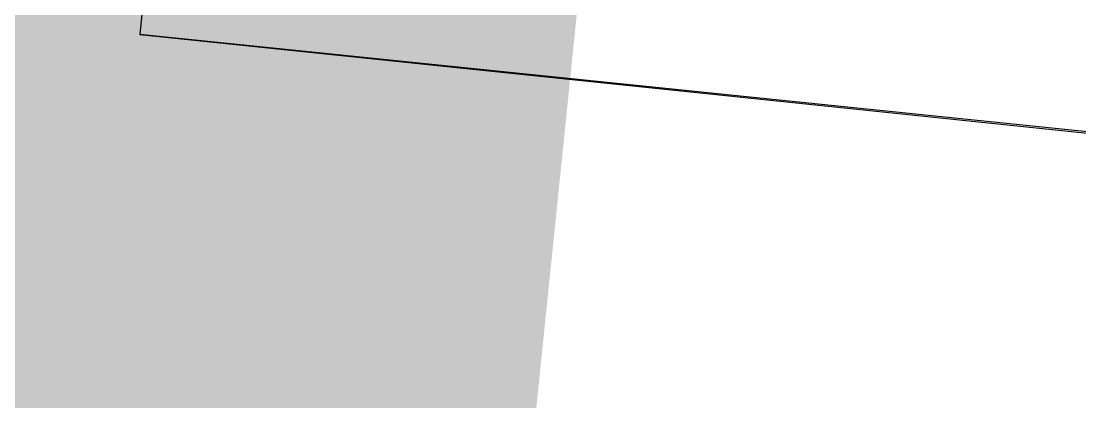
# Model space of a CAD drawing. Header units: feet. Extents: x 919634 to 928945, y 707022 to 708026.
# Drawn here: x 920107.775 to 920108.998, y 707452.455 to 707452.895 of the extents above; entities that cross this region are included whole.
import ezdxf

# ---------------------------------------------------------------- set-up
doc = ezdxf.new("R2010")
doc.units = ezdxf.units.FT
doc.header["$LTSCALE"] = 20
doc.header["$MEASUREMENT"] = 0
doc.linetypes.add('PHANTOM2', pattern=[1.25, 0.625, -0.125, 0.125, -0.125, 0.125, -0.125])
doc.layers.add('-u-site-propline', color=7, linetype='PHANTOM2', true_color=0xd10000)
doc.layers.add('-u-site-xref', color=7, linetype='Continuous')
doc.layers.add('Site Plan$0$SP-SIDEWALK', color=2, linetype='Continuous', lineweight=25)
doc.layers.get('-u-site-xref').off()

# ---------------------------------------------------------------- blocks, each defined once
blk = doc.blocks.new('Site Plan')
at = {"layer": 'Site Plan$0$SP-SIDEWALK'}
blk.add_line((920115.6217, 707452.0878), (920107.9117, 707452.8799), dxfattribs=at)
blk.add_lwpolyline([(920115.5999, 707455.078), (920108.2183, 707455.8642), (920107.9117, 707452.8799), (920115.6218, 707452.078), (920134.2879, 707452.2143), (920134.266, 707455.2142)], close=True, dxfattribs=at)

msp = doc.modelspace()

# ---------------------------------------------------------------- block references
at = {"layer": '-u-site-xref'}
msp.add_blockref('Site Plan', (0, 0), dxfattribs=at)

# ---------------------------------------------------------------- next in the draw order: linework, layer by layer
at = {"layer": '-u-site-propline', "const_width": 1}
msp.add_lwpolyline([(920947.0001, 707545.9204), (920946.2014, 707600.8345), (920548.4734, 707598.2488), (920114.5755, 707595.4174), (920115.1048, 707522.8953), (920102.9669, 707404.7482), (920105.5431, 707051.8131), (920991.6971, 707057.3673), (920991.4729, 707093.1251), (921085.4392, 707093.7985), (921082.2021, 707546.7798)], close=True, dxfattribs=at)

doc.saveas('drawing.dxf')
